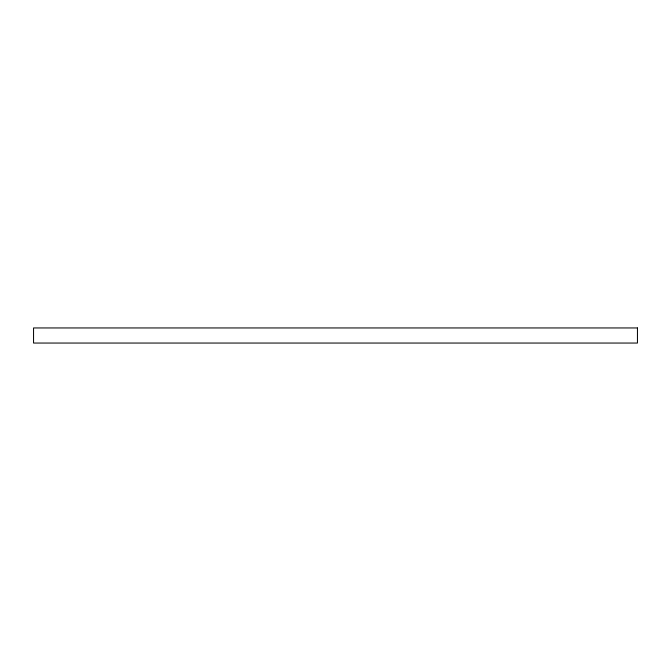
<?xml version="1.0" encoding="UTF-8"?>
<svg xmlns="http://www.w3.org/2000/svg" width="671" height="671" viewBox="0 0 671 671"><rect width="100%" height="100%" fill="white"/><g stroke="black" fill="none" stroke-linecap="round" stroke-linejoin="round"><path stroke-width="1.01" d="M637.45 327.951L33.55 327.951L33.55 343.049L637.45 343.049L637.45 327.951"/></g></svg>
